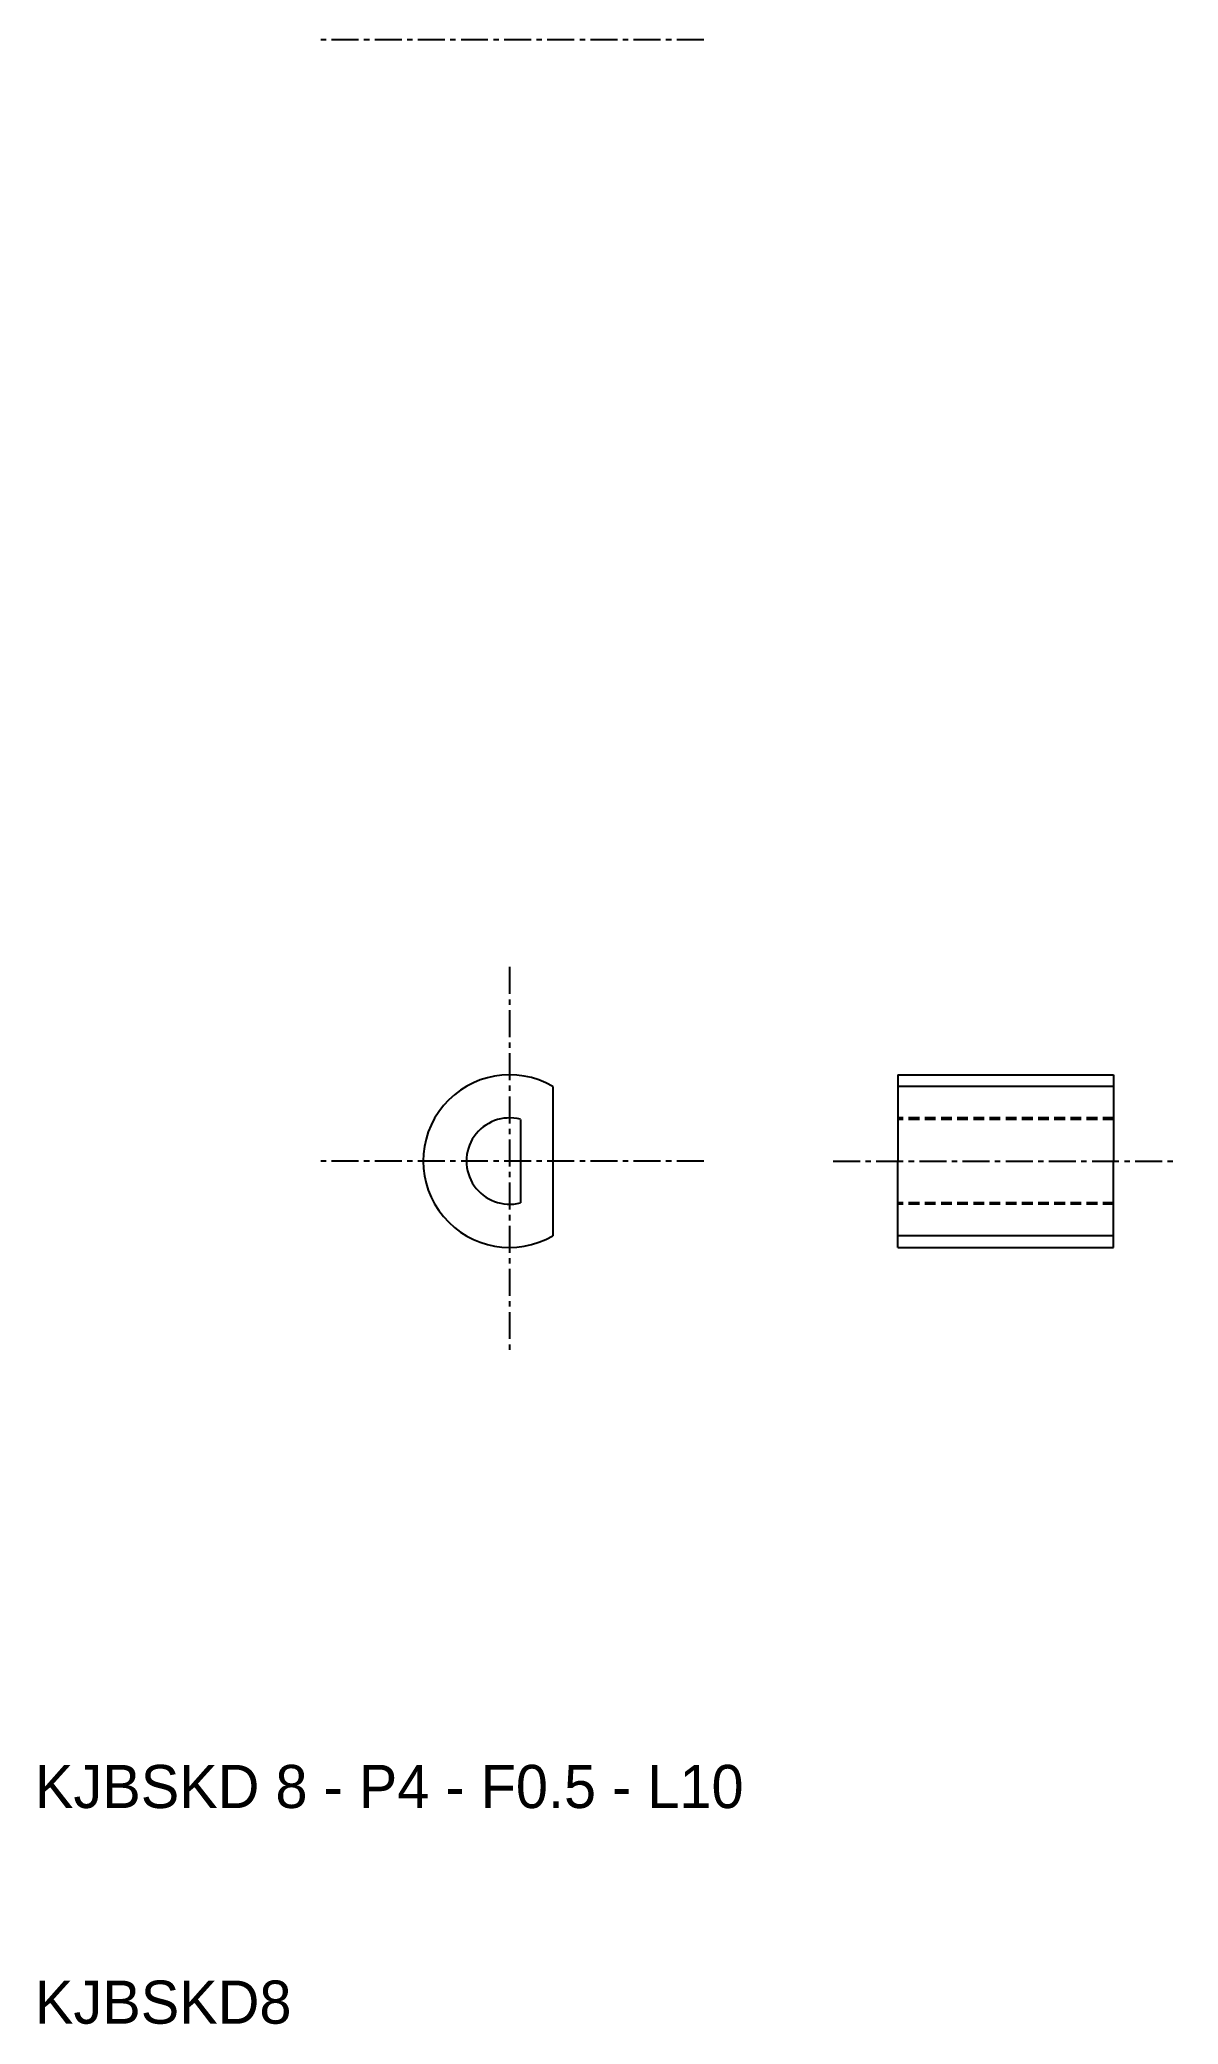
# Model space of a CAD drawing. Extents: x 10.2 to 63, y 10 to 102.
import ezdxf

# ---------------------------------------------------------------- set-up
doc = ezdxf.new("R2010")
doc.units = 0
doc.linetypes.add('CENTER', pattern=[2, 1.25, -0.25, 0.25, -0.25])
doc.linetypes.add('DASHED', pattern=[0.75, 0.5, -0.25])
doc.layers.get('0').update_dxf_attribs({"linetype": 'CONTINUOUS'})
doc.layers.add('CENTER', color=1, linetype='CENTER')

msp = doc.modelspace()

# ---------------------------------------------------------------- linework, layer by layer
at = {"color": 7, "linetype": 'CONTINUOUS'}
for p, q in [((34, 53.464), (34, 46.536)), ((50, 54), (60, 54)), ((50, 54), (50, 50)), ((60, 53.464), (50, 53.464)), ((60, 54), (60, 50)), ((32.5, 51.936), (32.5, 48.064)), ((50, 46), (50, 50)), ((60, 46), (60, 50)), ((60, 46.536), (50, 46.536)), ((50, 46), (60, 46))]:
    msp.add_line(p, q, dxfattribs=at)
at = {"color": 3, "linetype": 'DASHED'}
for p, q in [((60, 52), (50, 52)), ((60, 51.936), (50, 51.936)), ((60, 48.064), (50, 48.064)), ((60, 48), (50, 48))]:
    msp.add_line(p, q, dxfattribs=at)
at = {"color": 7, "linetype": 'CONTINUOUS'}
for radius, start, end in [(4, 60, 300), (2, 75.52249, 284.47751)]:
    msp.add_arc((32, 50), radius, start, end, dxfattribs=at)
at = {"layer": 'CENTER', "color": 1, "linetype": 'CENTER'}
for p, q in [((41, 102), (23, 102)), ((41, 102), (23, 102)), ((32, 59), (32, 41)), ((41, 50), (23, 50)), ((47, 50), (63, 50))]:
    msp.add_line(p, q, dxfattribs=at)

# ---------------------------------------------------------------- texts
at = {"color": 7, "linetype": 'CONTINUOUS'}
for s, p in [('KJBSKD 8 - P4 - F0.5 - L10', (10, 20)), ('KJBSKD8', (10, 10))]:
    msp.add_text(s, height=2, dxfattribs=at).set_placement(p)

doc.saveas('drawing.dxf')
